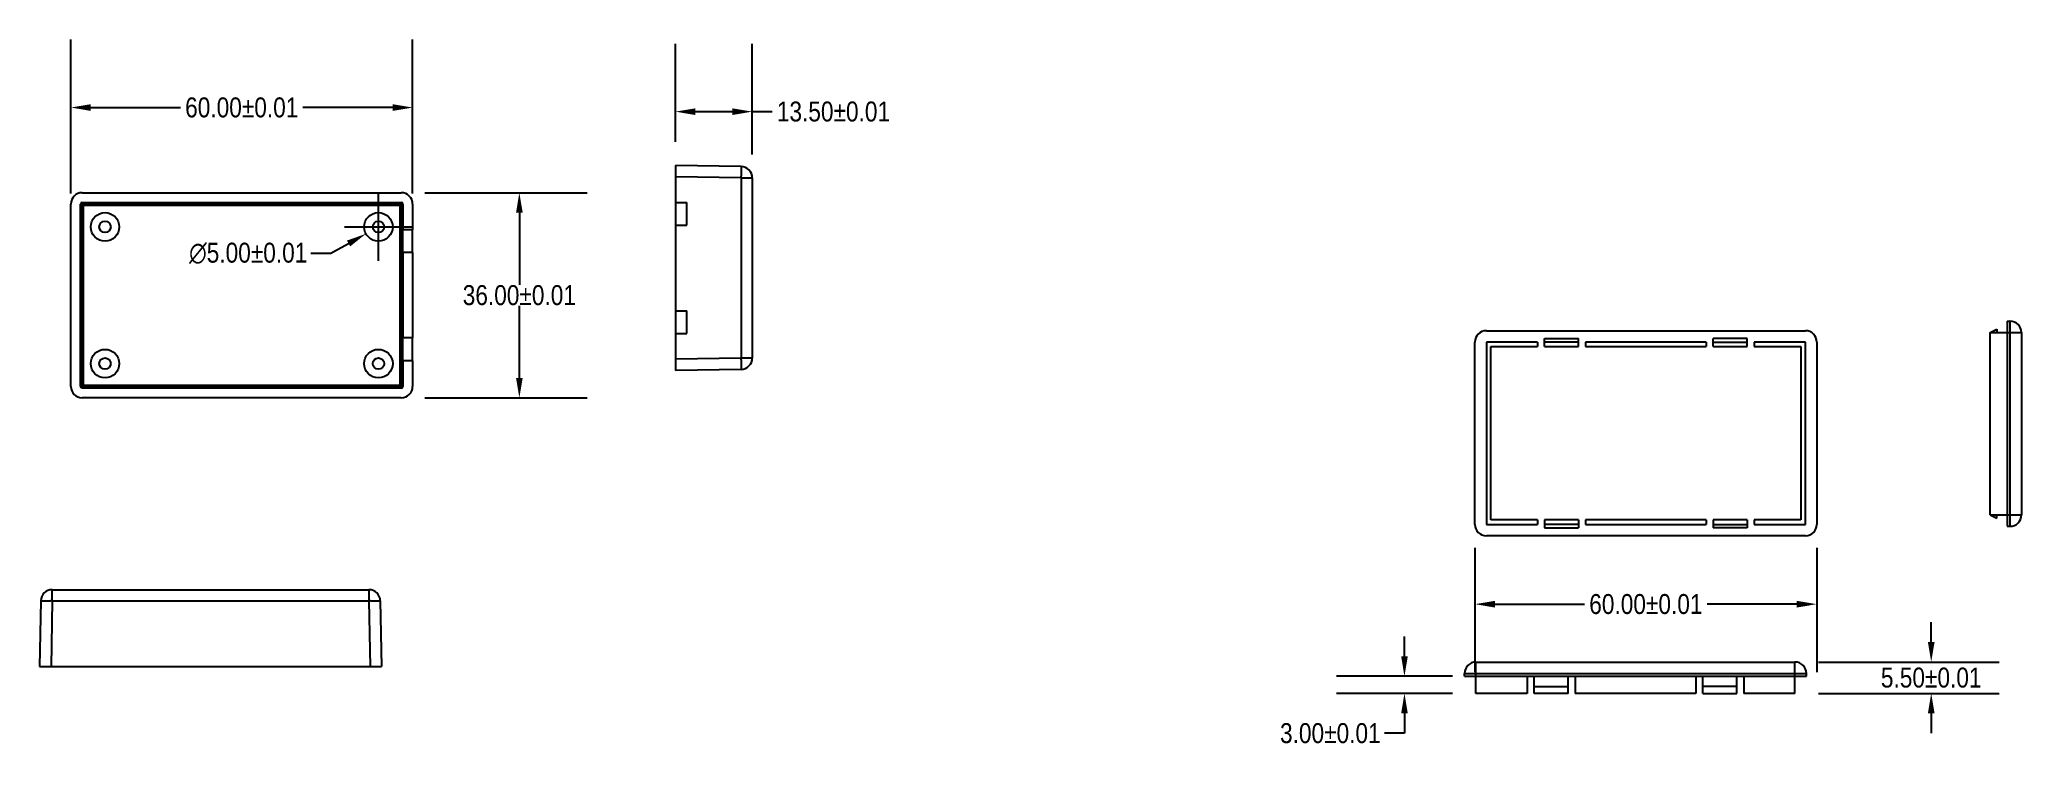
# Model space of a CAD drawing. Header units: millimetres. Extents: x 193 to 541, y 221 to 345.
import ezdxf

# ---------------------------------------------------------------- set-up
doc = ezdxf.new("R2010")
doc.units = ezdxf.units.MM
doc.header["$LTSCALE"] = 36.425481
doc.header["$PDMODE"] = 3
doc.header["$PDSIZE"] = 8
doc.layers.get('0').update_dxf_attribs({"linetype": 'CONTINUOUS'})
doc.layers.get('Defpoints').update_dxf_attribs({"linetype": 'CONTINUOUS'})
doc.layers.add('02___PRT_ALL_AXES', color=7, linetype='CONTINUOUS')
doc.styles.get("Standard").update_dxf_attribs({"font": 'txt', "width": 0.85})
doc.dimstyles.get("Standard").update_dxf_attribs({"dimtxt": 3.5, "dimasz": 3.5, "dimexe": 0.18, "dimexo": 0.0625, "dimgap": 0.09, "dimtad": 1, "dimdsep": 46, "dimtxsty": 'Standard', "dimcen": 0.09, "dimadec": 0, "dimazin": 0, "dimtol": 1, "dimtp": 0.01, "dimtm": 0.01, "dimtfac": 1, "dimtofl": 0, "dimtmove": 0, "dimatfit": 3, "dimfxl": 1, "dimtolj": 1, "dimarcsym": 0})

# ---------------------------------------------------------------- blocks, each defined once
blk = doc.blocks.new('*D2')
at = {"color": 0, "lineweight": -2, "transparency": 16777216}
for p, q in [((252.23, 306.44), (252.23, 318.36)), ((246.27, 312.4), (258.19, 312.4)), ((240.37, 307.76), (243.87, 307.76)), ((243.87, 307.76), (246.98, 309.49))]:
    blk.add_line(p, q, dxfattribs=at)
at = {"color": 0, "transparency": 16777216}
blk.add_solid([(246.7, 310), (247.26, 308.98), (250.04, 311.19)], dxfattribs=at)
at = {"layer": 'Defpoints', "color": 0, "transparency": 16777216}
for p in [(254.41, 313.61), (250.04, 311.19)]:
    blk.add_point(p, dxfattribs=at)
at = {"color": 0, "transparency": 16777216, "insert": (229.37, 307.76), "char_height": 3.5, "attachment_point": 5}
blk.add_mtext('\\A1;∅5.00±0.01', dxfattribs=at)
blk = doc.blocks.new('*D3')
at = {"color": 0, "lineweight": -2, "transparency": 16777216}
for p, q in [((198.23, 318.29), (198.23, 345.27)), ((258.23, 318.29), (258.23, 345.27)), ((201.73, 333.35), (217.48, 333.35)), ((254.73, 333.35), (238.98, 333.35))]:
    blk.add_line(p, q, dxfattribs=at)
at = {"color": 0, "transparency": 16777216}
for points in [[(201.73, 333.93), (201.73, 332.76), (198.23, 333.35)], [(254.73, 333.93), (254.73, 332.76), (258.23, 333.35)]]:
    blk.add_solid(points, dxfattribs=at)
at = {"layer": 'Defpoints', "color": 0, "transparency": 16777216}
for p in [(198.23, 333.35), (198.23, 314.15), (258.23, 314.15)]:
    blk.add_point(p, dxfattribs=at)
at = {"color": 0, "transparency": 16777216, "insert": (228.23, 333.35), "char_height": 3.5, "attachment_point": 5}
blk.add_mtext('\\A1;60.00±0.01', dxfattribs=at)
blk = doc.blocks.new('*D4')
at = {"color": 0, "lineweight": -2, "transparency": 16777216}
for p, q in [((260.37, 318.4), (288.88, 318.4)), ((276.96, 314.9), (276.96, 302.24)), ((276.96, 285.9), (276.96, 298.56)), ((260.37, 282.4), (288.88, 282.4))]:
    blk.add_line(p, q, dxfattribs=at)
at = {"color": 0, "transparency": 16777216}
for points in [[(276.38, 314.9), (277.55, 314.9), (276.96, 318.4)], [(276.38, 285.9), (277.55, 285.9), (276.96, 282.4)]]:
    blk.add_solid(points, dxfattribs=at)
at = {"layer": 'Defpoints', "color": 0, "transparency": 16777216}
for p in [(256.23, 318.4), (256.23, 282.4), (276.96, 282.4)]:
    blk.add_point(p, dxfattribs=at)
at = {"color": 0, "transparency": 16777216, "insert": (276.96, 300.4), "char_height": 3.5, "attachment_point": 5}
blk.add_mtext('\\A1;36.00±0.01', dxfattribs=at)
blk = doc.blocks.new('*D5')
at = {"color": 0, "lineweight": -2, "transparency": 16777216}
for p, q in [((304.35, 327.32), (304.35, 344.55)), ((317.85, 325.12), (317.85, 344.55)), ((307.85, 332.63), (314.35, 332.63)), ((317.85, 332.63), (321.35, 332.63))]:
    blk.add_line(p, q, dxfattribs=at)
at = {"color": 0, "transparency": 16777216}
for points in [[(307.85, 333.21), (307.85, 332.04), (304.35, 332.63)], [(314.35, 333.21), (314.35, 332.04), (317.85, 332.63)]]:
    blk.add_solid(points, dxfattribs=at)
at = {"layer": 'Defpoints', "color": 0, "transparency": 16777216}
for p in [(317.85, 332.63), (304.35, 323.19), (317.85, 320.98)]:
    blk.add_point(p, dxfattribs=at)
at = {"color": 0, "transparency": 16777216, "insert": (332.1, 332.63), "char_height": 3.5, "attachment_point": 5}
blk.add_mtext('\\A1;13.50±0.01', dxfattribs=at)
blk = doc.blocks.new('*D7')
at = {"color": 0, "lineweight": -2, "transparency": 16777216}
for p, q in [((524.81, 239.52), (524.81, 243.02)), ((505.04, 236.02), (536.74, 236.02)), ((505.04, 230.52), (536.74, 230.52)), ((524.81, 227.02), (524.81, 223.52))]:
    blk.add_line(p, q, dxfattribs=at)
at = {"color": 0, "transparency": 16777216}
for points in [[(524.23, 239.52), (525.4, 239.52), (524.81, 236.02)], [(524.23, 227.02), (525.4, 227.02), (524.81, 230.52)]]:
    blk.add_solid(points, dxfattribs=at)
at = {"layer": 'Defpoints', "color": 0, "transparency": 16777216}
for p in [(500.9, 236.02), (524.81, 236.02), (500.9, 230.52)]:
    blk.add_point(p, dxfattribs=at)
at = {"color": 0, "transparency": 16777216, "insert": (524.81, 233.27), "char_height": 3.5, "attachment_point": 5}
blk.add_mtext('\\A1;5.50±0.01', dxfattribs=at)
blk = doc.blocks.new('*D8')
at = {"color": 0, "lineweight": -2, "transparency": 16777216}
for p, q in [((432.34, 237.02), (432.34, 240.52)), ((440.76, 233.52), (420.42, 233.52)), ((440.76, 230.52), (420.42, 230.52)), ((432.34, 227.02), (432.34, 223.52)), ((432.34, 223.52), (428.84, 223.52))]:
    blk.add_line(p, q, dxfattribs=at)
at = {"color": 0, "transparency": 16777216}
for points in [[(431.76, 237.02), (432.92, 237.02), (432.34, 233.52)], [(431.76, 227.02), (432.92, 227.02), (432.34, 230.52)]]:
    blk.add_solid(points, dxfattribs=at)
at = {"layer": 'Defpoints', "color": 0, "transparency": 16777216}
for p in [(444.9, 233.52), (432.34, 230.52), (444.9, 230.52)]:
    blk.add_point(p, dxfattribs=at)
at = {"color": 0, "transparency": 16777216, "insert": (419.33, 223.52), "char_height": 3.5, "attachment_point": 5}
blk.add_mtext('\\A1;3.00±0.01', dxfattribs=at)
blk = doc.blocks.new('*D9')
at = {"color": 0, "lineweight": -2, "transparency": 16777216}
for p, q in [((444.72, 256.04), (444.72, 234.26)), ((504.72, 256.04), (504.72, 234.26)), ((448.22, 246.18), (463.97, 246.18)), ((501.22, 246.18), (485.47, 246.18))]:
    blk.add_line(p, q, dxfattribs=at)
at = {"color": 0, "transparency": 16777216}
for points in [[(448.22, 246.76), (448.22, 245.59), (444.72, 246.18)], [(501.22, 246.76), (501.22, 245.59), (504.72, 246.18)]]:
    blk.add_solid(points, dxfattribs=at)
at = {"layer": 'Defpoints', "color": 0, "transparency": 16777216}
for p in [(444.72, 260.18), (504.72, 260.18), (504.72, 246.18)]:
    blk.add_point(p, dxfattribs=at)
at = {"color": 0, "transparency": 16777216, "insert": (474.72, 246.18), "char_height": 3.5, "attachment_point": 5}
blk.add_mtext('\\A1;60.00±0.01', dxfattribs=at)

msp = doc.modelspace()

# ---------------------------------------------------------------- linework, layer by layer
at = {"color": 7, "linetype": 'Continuous'}
for p, q in [((315.881, 322.984), (304.346, 323.186)), ((304.346, 323.186), (304.346, 287.186)), ((315.881, 320.985), (304.346, 321.186)), ((315.881, 320.985), (317.846, 320.985)), ((315.881, 320.985), (315.881, 289.387)), ((315.888, 321.429), (315.886, 321.286)), ((317.846, 320.985), (317.846, 289.387)), ((200.226, 318.401), (256.227, 318.401)), ((200.428, 316.5), (200.227, 316.7)), ((200.227, 316.7), (256.226, 316.7)), ((256.025, 316.5), (256.226, 316.7)), ((304.346, 316.686), (306.346, 316.686)), ((306.346, 312.686), (306.346, 316.686)), ((198.226, 284.4), (198.226, 316.401)), ((199.927, 284.401), (199.927, 316.4)), ((200.128, 316.2), (199.927, 316.4)), ((200.128, 284.602), (200.128, 316.2)), ((200.128, 316.2), (256.325, 316.2)), ((200.428, 284.302), (200.428, 316.5)), ((200.428, 316.5), (256.025, 316.5)), ((256.025, 284.302), (256.025, 316.5)), ((256.325, 316.2), (256.526, 316.4)), ((256.325, 316.2), (256.325, 284.602)), ((256.526, 316.4), (256.526, 311.901)), ((258.226, 316.401), (258.226, 311.901)), ((258.226, 311.901), (256.491, 311.901)), ((256.491, 307.901), (256.491, 311.901)), ((258.192, 307.901), (258.192, 311.901)), ((304.346, 312.686), (306.346, 312.686)), ((258.226, 307.901), (256.491, 307.901)), ((256.526, 307.901), (256.526, 292.901)), ((258.226, 307.901), (258.226, 292.901)), ((304.346, 297.686), (306.346, 297.686)), ((306.346, 293.686), (306.346, 297.686)), ((538.137, 295.846), (538.637, 295.846)), ((538.137, 295.846), (538.137, 259.846)), ((538.637, 295.846), (538.637, 259.846)), ((258.226, 292.901), (256.491, 292.901)), ((256.491, 288.901), (256.491, 292.901)), ((258.192, 288.901), (258.192, 292.901)), ((304.346, 293.686), (306.346, 293.686)), ((446.722, 294.183), (502.722, 294.183)), ((456.922, 291.383), (456.922, 292.783)), ((456.922, 292.783), (462.922, 292.783)), ((462.922, 291.383), (462.922, 292.783)), ((486.522, 291.383), (486.522, 292.783)), ((492.522, 292.783), (486.522, 292.783)), ((492.522, 291.383), (492.522, 292.783)), ((535.137, 293.846), (536.337, 294.446)), ((535.137, 293.846), (540.637, 293.846)), ((535.137, 261.846), (535.137, 293.846)), ((536.337, 294.446), (536.337, 293.846)), ((540.637, 293.846), (540.637, 261.846)), ((258.226, 288.901), (256.491, 288.901)), ((256.526, 288.901), (256.526, 284.401)), ((258.226, 288.901), (258.226, 284.4)), ((315.881, 289.387), (304.346, 289.185)), ((317.846, 289.387), (315.881, 289.387)), ((315.886, 289.086), (315.888, 288.941)), ((444.722, 260.183), (444.722, 292.183)), ((446.722, 292.183), (446.722, 260.183)), ((455.722, 292.183), (446.722, 292.183)), ((447.522, 260.983), (447.522, 291.383)), ((447.522, 291.383), (455.722, 291.383)), ((455.722, 292.183), (455.722, 291.383)), ((462.922, 292.183), (456.922, 292.183)), ((456.922, 291.383), (462.922, 291.383)), ((464.122, 292.183), (464.122, 291.383)), ((485.322, 292.183), (464.122, 292.183)), ((464.122, 291.383), (485.322, 291.383)), ((485.322, 292.183), (485.322, 291.383)), ((486.522, 292.183), (492.522, 292.183)), ((486.522, 291.383), (492.522, 291.383)), ((502.722, 292.183), (493.722, 292.183)), ((493.722, 292.183), (493.722, 291.383)), ((493.722, 291.383), (501.922, 291.383)), ((501.922, 291.383), (501.922, 260.983)), ((502.722, 260.183), (502.722, 292.183)), ((504.722, 292.183), (504.722, 260.183)), ((315.881, 287.387), (304.346, 287.186)), ((200.128, 284.602), (199.927, 284.401)), ((200.128, 284.602), (256.325, 284.602)), ((256.227, 282.401), (200.226, 282.401)), ((200.428, 284.302), (200.227, 284.101)), ((256.226, 284.101), (200.227, 284.101)), ((256.025, 284.302), (200.428, 284.302)), ((256.025, 284.302), (256.226, 284.101)), ((256.325, 284.602), (256.526, 284.401)), ((455.722, 260.983), (447.522, 260.983)), ((455.722, 260.983), (455.722, 260.183)), ((456.922, 260.983), (456.922, 259.583)), ((462.922, 260.983), (456.922, 260.983)), ((462.922, 260.983), (462.922, 259.583)), ((485.322, 260.983), (464.122, 260.983)), ((464.122, 260.983), (464.122, 260.183)), ((485.322, 260.983), (485.322, 260.183)), ((492.522, 260.983), (486.522, 260.983)), ((486.522, 260.983), (486.522, 259.583)), ((492.522, 260.983), (492.522, 259.583)), ((501.922, 260.983), (493.722, 260.983)), ((493.722, 260.983), (493.722, 260.183)), ((535.137, 261.846), (536.337, 261.246)), ((535.137, 261.846), (540.637, 261.846)), ((536.337, 261.246), (536.337, 261.846)), ((446.722, 260.183), (455.722, 260.183)), ((502.722, 258.183), (446.722, 258.183)), ((462.922, 260.183), (456.922, 260.183)), ((456.922, 259.583), (462.922, 259.583)), ((464.122, 260.183), (485.322, 260.183)), ((486.522, 260.183), (492.522, 260.183)), ((492.522, 259.583), (486.522, 259.583)), ((493.722, 260.183), (502.722, 260.183)), ((538.137, 259.846), (538.637, 259.846)), ((194.949, 246.749), (194.949, 248.714)), ((194.949, 248.714), (250.547, 248.714)), ((250.547, 248.714), (250.547, 246.749)), ((192.949, 246.749), (192.748, 235.214)), ((194.507, 246.756), (194.648, 246.754)), ((194.949, 246.749), (194.748, 235.214)), ((194.949, 246.749), (250.547, 246.749)), ((250.547, 246.749), (250.748, 235.214)), ((250.848, 246.754), (250.992, 246.756)), ((252.547, 246.749), (252.748, 235.214)), ((192.748, 235.214), (252.748, 235.214)), ((442.896, 233.519), (442.896, 234.019)), ((442.896, 234.019), (502.896, 234.019)), ((442.896, 233.519), (502.896, 233.519)), ((444.896, 230.519), (444.896, 236.019)), ((444.896, 236.019), (500.896, 236.019)), ((453.896, 233.519), (453.896, 230.519)), ((455.096, 230.519), (455.096, 233.519)), ((461.096, 230.519), (461.096, 233.519)), ((462.296, 233.519), (462.296, 230.519)), ((483.496, 233.519), (483.496, 230.519)), ((484.696, 230.519), (484.696, 233.519)), ((490.696, 230.519), (490.696, 233.519)), ((491.896, 233.519), (491.896, 230.519)), ((500.896, 230.519), (500.896, 236.019)), ((502.896, 233.519), (502.896, 234.019)), ((453.896, 230.519), (444.896, 230.519)), ((455.096, 231.719), (461.096, 231.719)), ((461.096, 230.519), (455.096, 230.519)), ((483.496, 230.519), (462.296, 230.519)), ((490.696, 231.719), (484.696, 231.719)), ((484.696, 230.519), (490.696, 230.519)), ((500.896, 230.519), (491.896, 230.519))]:
    msp.add_line(p, q, dxfattribs=at)
for centre, radius, start, end in [((315.846, 320.985), 2, 0, 89), ((202.503, 322.964), 113.396, 359.00002, 359.15217), ((200.428, 316.2), 0.3, 90.02122, 179.97877), ((256.025, 316.2), 0.3, 0.02098, 89.97902), ((538.637, 293.846), 2, 0, 90), ((446.722, 292.183), 2, 90, 180), ((502.722, 292.183), 2, 0, 90), ((202.503, 287.408), 113.396, 0.84783, 0.99998), ((315.846, 289.387), 2, 271, 0), ((200.428, 284.602), 0.3, 180.02122, 269.97877), ((256.025, 284.602), 0.3, 270.02122, 359.97877), ((538.637, 261.846), 2, 270, 0), ((446.722, 260.183), 2, 180, 270), ((502.722, 260.183), 2, 270, 0), ((194.949, 246.714), 2, 90, 179), ((250.547, 246.714), 2, 1, 90), ((192.97, 133.369), 113.397, 89.00001, 89.15214), ((252.526, 133.37), 113.396, 90.84783, 90.99998), ((444.896, 234.019), 2, 90, 180), ((500.896, 234.019), 2, 0, 90)]:
    msp.add_arc(centre, radius, start, end, dxfattribs=at)
for centre, major_axis in [((200.227, 316.4), (1.415, -1.415)), ((200.227, 316.4), (0.212, -0.212)), ((256.226, 316.4), (-0.212, -0.212)), ((256.226, 316.4), (-1.415, -1.415)), ((200.227, 284.401), (1.415, 1.415)), ((200.227, 284.401), (0.212, 0.212)), ((256.226, 284.401), (-0.212, 0.212)), ((256.226, 284.401), (-1.415, 1.415))]:
    msp.add_ellipse(centre, major_axis=major_axis, ratio=0.9996955, start_param=2.3563468, end_param=3.9268385, dxfattribs=at)
for points, knots in [([(315.881, 322.984), (315.882, 322.984), (315.883, 322.981), (315.884, 322.976), (315.886, 322.967), (315.887, 322.948), (315.889, 322.916), (315.891, 322.867), (315.893, 322.805), (315.894, 322.73), (315.895, 322.643), (315.896, 322.504), (315.896, 322.304), (315.895, 322.038), (315.892, 321.742), (315.89, 321.536), (315.888, 321.429)], [0, 0, 0, 0, 0.0014791, 0.0050205, 0.0107746, 0.0187585, 0.0414046, 0.0728429, 0.1128387, 0.1611356, 0.2173859, 0.2811833, 0.4296134, 0.602241, 0.7941531, 1, 1, 1, 1]), ([(315.888, 288.941), (315.89, 288.834), (315.892, 288.628), (315.895, 288.332), (315.896, 288.067), (315.896, 287.867), (315.895, 287.728), (315.894, 287.641), (315.893, 287.566), (315.891, 287.504), (315.889, 287.455), (315.887, 287.423), (315.886, 287.404), (315.884, 287.395), (315.883, 287.39), (315.882, 287.387), (315.881, 287.387)], [0, 0, 0, 0, 0.2058646, 0.3977844, 0.5704128, 0.7188384, 0.7826328, 0.8388796, 0.8871734, 0.9271655, 0.9586004, 0.9812443, 0.9892271, 0.9949802, 0.998521, 1, 1, 1, 1]), ([(192.949, 246.749), (192.949, 246.75), (192.953, 246.751), (192.957, 246.752), (192.967, 246.753), (192.985, 246.755), (193.018, 246.757), (193.066, 246.759), (193.129, 246.76), (193.204, 246.762), (193.291, 246.763), (193.431, 246.763), (193.631, 246.764), (193.897, 246.762), (194.194, 246.76), (194.4, 246.757), (194.507, 246.756)], [0, 0, 0, 0, 0.001479, 0.0050215, 0.0107775, 0.0187643, 0.0414185, 0.0728677, 0.1128764, 0.1611876, 0.2174527, 0.281264, 0.4297145, 0.6023439, 0.7942276, 1, 1, 1, 1]), ([(250.992, 246.756), (251.099, 246.757), (251.305, 246.76), (251.601, 246.762), (251.867, 246.764), (252.066, 246.763), (252.206, 246.763), (252.293, 246.762), (252.368, 246.76), (252.43, 246.759), (252.479, 246.757), (252.511, 246.755), (252.529, 246.753), (252.539, 246.752), (252.544, 246.751), (252.547, 246.75), (252.547, 246.749)], [0, 0, 0, 0, 0.2058469, 0.397759, 0.5703866, 0.7188167, 0.7826141, 0.8388644, 0.8871613, 0.9271571, 0.9585954, 0.9812415, 0.9892254, 0.9949795, 0.9985209, 1, 1, 1, 1])]:
    msp.add_open_spline(points, degree=3, knots=knots, dxfattribs=at)
at = {"layer": '02___PRT_ALL_AXES', "color": 7, "linetype": 'Continuous'}
for centre, radius in [((204.226, 312.401), 2.5), ((204.226, 312.401), 1), ((252.226, 312.401), 2.5), ((252.226, 312.401), 1), ((204.226, 288.401), 2.5), ((204.226, 288.401), 1), ((252.226, 288.401), 2.5), ((252.226, 288.401), 1)]:
    msp.add_circle(centre, radius, dxfattribs=at)

# ---------------------------------------------------------------- dimensions: what is measured, and where the dimension line sits
for base, p1, p2, picture, middle in [((198.226, 333.345), (258.226, 314.151), (198.226, 314.151), '*D3', (228.226, 333.345)), ((317.846, 332.627), (304.346, 323.186), (317.846, 320.985), '*D5', (332.097, 332.627)), ((504.722, 246.176), (444.722, 260.183), (504.722, 260.183), '*D9', (474.722, 246.176))]:
    dim = msp.add_linear_dim(base=base, p1=p1, p2=p2, dimstyle='Standard', override={"dimexe": 11.921067, "dimexo": 4.139259, "dimtad": 0, "dimtih": 1, "dimtoh": 1, "dimzin": 0, "dimcen": 5.960533, "dimtzin": 0})
    dim.commit()
    dim.dimension.update_dxf_attribs({"geometry": picture, "text_midpoint": middle})
dim = msp.add_diameter_dim_2p(p1=(254.412, 313.615), p2=(250.041, 311.186), dimstyle='Standard', override={"dimexe": 11.921067, "dimexo": 4.139259, "dimtad": 0, "dimtih": 1, "dimtoh": 1, "dimzin": 0, "dimcen": 5.960533, "dimtzin": 0})
dim.commit()
dim.dimension.update_dxf_attribs({"geometry": '*D2', "text_midpoint": (229.369, 307.756), "dimtype": 163})
for base, p1, p2, picture, middle in [((276.962, 282.401), (256.227, 318.401), (256.227, 282.401), '*D4', (276.962, 300.401)), ((432.341, 230.519), (444.896, 233.519), (444.896, 230.519), '*D8', (419.33, 223.519)), ((524.815, 236.019), (500.896, 230.519), (500.896, 236.019), '*D7', (524.815, 233.269))]:
    dim = msp.add_linear_dim(base=base, p1=p1, p2=p2, angle=90, dimstyle='Standard', override={"dimexe": 11.921067, "dimexo": 4.139259, "dimtad": 0, "dimtih": 1, "dimtoh": 1, "dimzin": 0, "dimcen": 5.960533, "dimtzin": 0})
    dim.commit()
    dim.dimension.update_dxf_attribs({"geometry": picture, "text_midpoint": middle})

doc.saveas('drawing.dxf')
